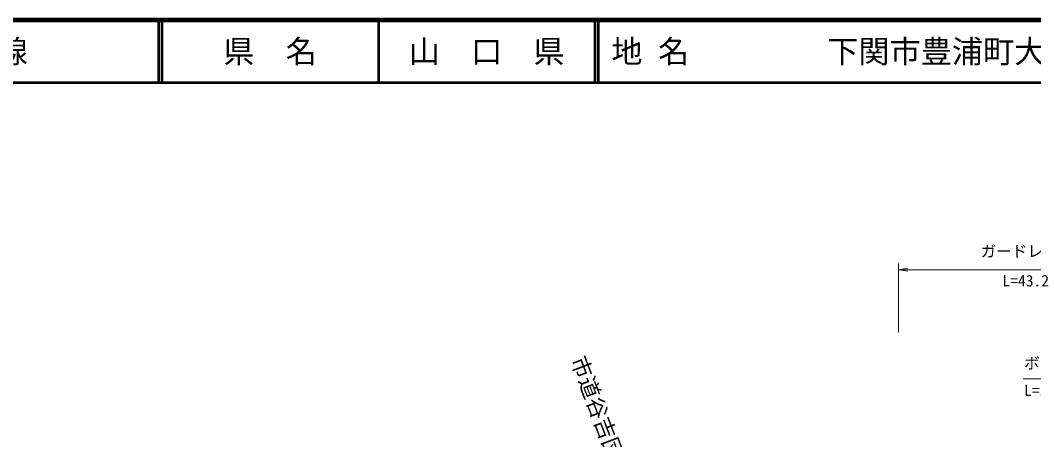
# Model space of a CAD drawing. Units: millimetres, scale not verified. Extents: x 40000 to 680000, y 20000 to 380000.
# Drawn here: x 275546 to 438156, y 312737 to 380000 of the extents above; entities that cross this region are included whole.
import ezdxf
from ezdxf.enums import TextEntityAlignment as Align

# ---------------------------------------------------------------- set-up
doc = ezdxf.new("R2010")
doc.units = ezdxf.units.MM
doc.header["$LTSCALE"] = 1000
doc.layers.add('M-BMK-HTXT', color=7, linetype='Continuous')
doc.layers.add('M-TTL-TXT', color=7, linetype='Continuous')
for name, color, linetype, lineweight in [('M-STR-HTXT', 7, 'Continuous', 13), ('M-TTL', 2, 'Continuous', 140), ('M-TTL-LINE', 7, 'Continuous', 50)]:
    doc.layers.add(name, color=color, linetype=linetype, lineweight=lineweight)
doc.styles.add('ＭＳ ゴシック', font='')
doc.styles.get('ＭＳ ゴシック').set_extended_font_data('MS Gothic')

# ---------------------------------------------------------------- blocks, each defined once
blk = doc.blocks.new('open_arrow')
at = {"color": 0, "linetype": 'Continuous', "lineweight": -2}
blk.add_lwpolyline([(7.5, 1.25), (0, 0), (7.5, -1.25)], dxfattribs=at)

msp = doc.modelspace()

# ---------------------------------------------------------------- linework, layer by layer
at = {"layer": 'M-STR-HTXT'}
for p, q in [((416440, 330000), (416440, 341000)), ((416440, 340000), (457264, 340000)), ((460362, 322475), (436452, 322475))]:
    msp.add_line(p, q, dxfattribs=at)
at = {"layer": 'M-TTL'}
msp.add_line((680000, 380000), (40000, 380000), dxfattribs=at)
at = {"layer": 'M-TTL-LINE'}
for p, q in [((297750, 380000), (297750, 370000)), ((298250, 380000), (298250, 370000)), ((333000, 380000), (333000, 370000)), ((367750, 380000), (367750, 370000)), ((368250, 380000), (368250, 370000)), ((40000, 370000), (680000, 370000))]:
    msp.add_line(p, q, dxfattribs=at)

# ---------------------------------------------------------------- block references
at = {"layer": 'M-STR-HTXT', "xscale": 200, "yscale": 200}
msp.add_blockref('open_arrow', (416440, 340000), dxfattribs=at)

# ---------------------------------------------------------------- texts
at = {"layer": 'M-BMK-HTXT', "style": 'ＭＳ ゴシック'}
msp.add_text('市道谷吉団地幹線', height=2566, rotation=290.87, dxfattribs=at).set_placement((368091, 312207), align=Align.BOTTOM_CENTER)
at = {"layer": 'M-STR-HTXT', "style": 'ＭＳ ゴシック'}
for s, p in [('ガードレール', (437125, 341497)), ('L=43.2', (436873, 336777))]:
    msp.add_text(s, height=1833, dxfattribs=at).set_placement(p, align=Align.BOTTOM_CENTER)
for s, p in [('ボックスカルバート', (436609, 323541)), ('L=13.7 W=1.0 H=1.0', (436609, 319192))]:
    msp.add_text(s, height=1833, dxfattribs=at).set_placement(p, align=Align.BOTTOM_LEFT)
at = {"layer": 'M-TTL-TXT', "style": 'ＭＳ ゴシック'}
for s, p in [('一般県道永田郷室津川棚線', (216734, 375000)), ('地 名', (370380, 375000)), ('下関市豊浦町大字川棚', (405024, 375000))]:
    msp.add_text(s, height=3666, dxfattribs=at).set_placement(p, align=Align.MIDDLE_LEFT)
for s, p in [('県\u3000名', (315625, 375000)), ('山\u3000口\u3000県', (350375, 375000))]:
    msp.add_text(s, height=3666, dxfattribs=at).set_placement(p, align=Align.MIDDLE_CENTER)

doc.saveas('drawing.dxf')
